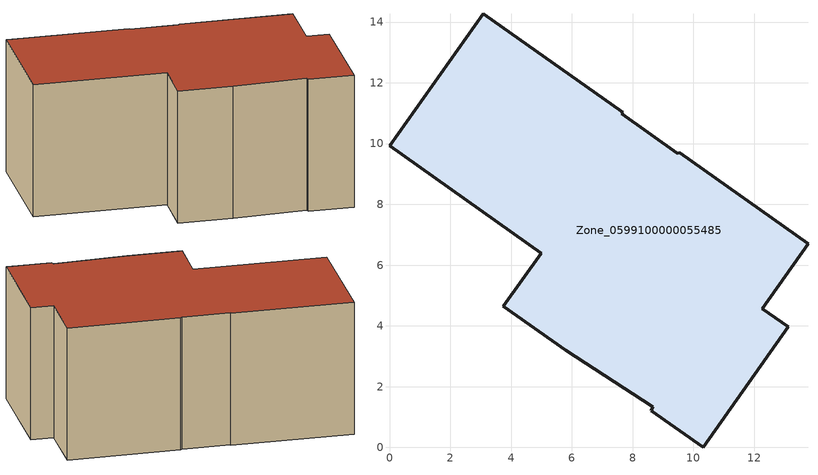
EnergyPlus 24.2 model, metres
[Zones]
Zone_0599100000055485
 floor ground (C_G): 12.27,4.56 13.12,3.97 10.32,0 8.62,1.2 8.66,1.34 5.81,3.19 3.75,4.65 4.99,6.39 0,9.93 3.08,14.28 7.67,11.03 7.64,10.99 9.46,9.69 9.55,9.7 13.77,6.71 z0
 wall outside (C_F): 13.12,3.97 12.27,4.56 13.77,6.71 9.55,9.7 9.46,9.69 7.64,10.99 7.67,11.03 3.08,14.28 0,9.93 4.99,6.39 3.75,4.65 5.81,3.19 8.66,1.34 8.62,1.2 10.32,0 13.12,3.97 z0:6.37
 roof outside (C_R): 9.55,9.7 9.46,9.69 7.64,10.99 7.67,11.03 3.08,14.28 0,9.93 4.99,6.39 3.75,4.65 5.81,3.19 8.66,1.34 8.62,1.2 10.32,0 13.12,3.97 12.27,4.56 13.77,6.71 z6.37
[BUILDING]
Pand.0599100000055485: North Axis=0; Terrain=City; Loads Convergence Tolerance Value=0.04; Temperature Convergence Tolerance Value=0.4; Solar Distribution=FullExterior; Maximum Number of Warmup Days=25; Minimum Number of Warmup Days=1
[Site:Location]
Rotterdam.The.Hague.AP_ZH_NLD Design_Conditions: Latitude=51.96; Longitude=4.45; Time Zone=1; Elevation=-4.5
[SITE:GROUNDTEMPERATURE:BUILDINGSURFACE]
18, 18, 18, 18, 18, 18, 18, 18, 18, 18, 18, 18
[MATERIAL] Thermal Absorptance=0.9; Solar Absorptance=0.7; Visible Absorptance=0.7
Name | Roughness | Thickness | Conductivity | Density | Specific Heat
G.D.1965 | MediumSmooth | 0.15 | 1 | 540 | 1210
F.D.1965 | Rough | 0.3 | 0.857143 | 1920 | 840
R.D.1965 | MediumRough | 0.2 | 0.08 | 1500 | 1000
[CONSTRUCTION]
C_G: G.D.1965
C_F: F.D.1965
C_R: R.D.1965
[ZONE]
Zone_0599100000055485: Type=1; Multiplier=1; Ceiling Height=Autocalculate; Volume=Autocalculate; Floor Area=autocalculate; Part of Total Floor Area=Yes
[ZONEINFILTRATION:DESIGNFLOWRATE]
Infil_Zone_0599100000055485: Zone or ZoneList or Space or SpaceList=Zone_0599100000055485; Schedule=AlwaysOn; Design Flow Rate Calculation Method=Flow/Area; Flow Rate per Floor Area=0.0042; Constant Term Coefficient=1; Temperature Term Coefficient=0; Velocity Term Coefficient=0; Velocity Squared Term Coefficient=0
[HVACTEMPLATE:ZONE:IDEALLOADSAIRSYSTEM]
Zone_0599100000055485: Maximum Heating Supply Air Temperature=50; Minimum Cooling Supply Air Temperature=13; Maximum Heating Supply Air Humidity Ratio=0.0156; Minimum Cooling Supply Air Humidity Ratio=0.0077; Heating Limit=NoLimit; Cooling Limit=NoLimit; Dehumidification Control Type=ConstantSensibleHeatRatio; Cooling Sensible Heat Ratio=0.7; Dehumidification Setpoint=60; Humidification Control Type=None; Humidification Setpoint=30; Outdoor Air Method=None; Outdoor Air Flow Rate per Person=0.00944; Outdoor Air Flow Rate per Zone Floor Area=0; Outdoor Air Flow Rate per Zone=0; Demand Controlled Ventilation Type=None; Outdoor Air Economizer Type=NoEconomizer; Heat Recovery Type=None; Sensible Heat Recovery Effectiveness=0.7; Latent Heat Recovery Effectiveness=0.65
[ZONECONTROL:THERMOSTAT]
ThermostatControl_Zone_0599100000055485: Zone or ZoneList=Zone_0599100000055485; Control Type Schedule=DualSetpointControlType; Control 1=Thermostat_Zone_0599100000055485; Temperature Difference Between Cutout And Setpoint=0
[THERMOSTATSETPOINT:DUALSETPOINT]
Thermostat_Zone_0599100000055485: Heating Setpoint Temperature Schedule=HeatingSetpoint_Zone_0599100000055485; Cooling Setpoint Temperature Schedule=CoolingSetpoint_Zone_0599100000055485
[SCHEDULE:COMPACT]
HeatingSetpoint_Zone_0599100000055485: Through: 12/31, For: AllDays, Until: 24:00, 21
CoolingSetpoint_Zone_0599100000055485: Through: 12/31, For: AllDays, Until: 24:00, 24
DualSetpointControlType: Through: 12/31, For: AllDays, Until: 24:00, 4
AlwaysOn: Through: 12/31, For: AllDays, Until: 24:00, 1
